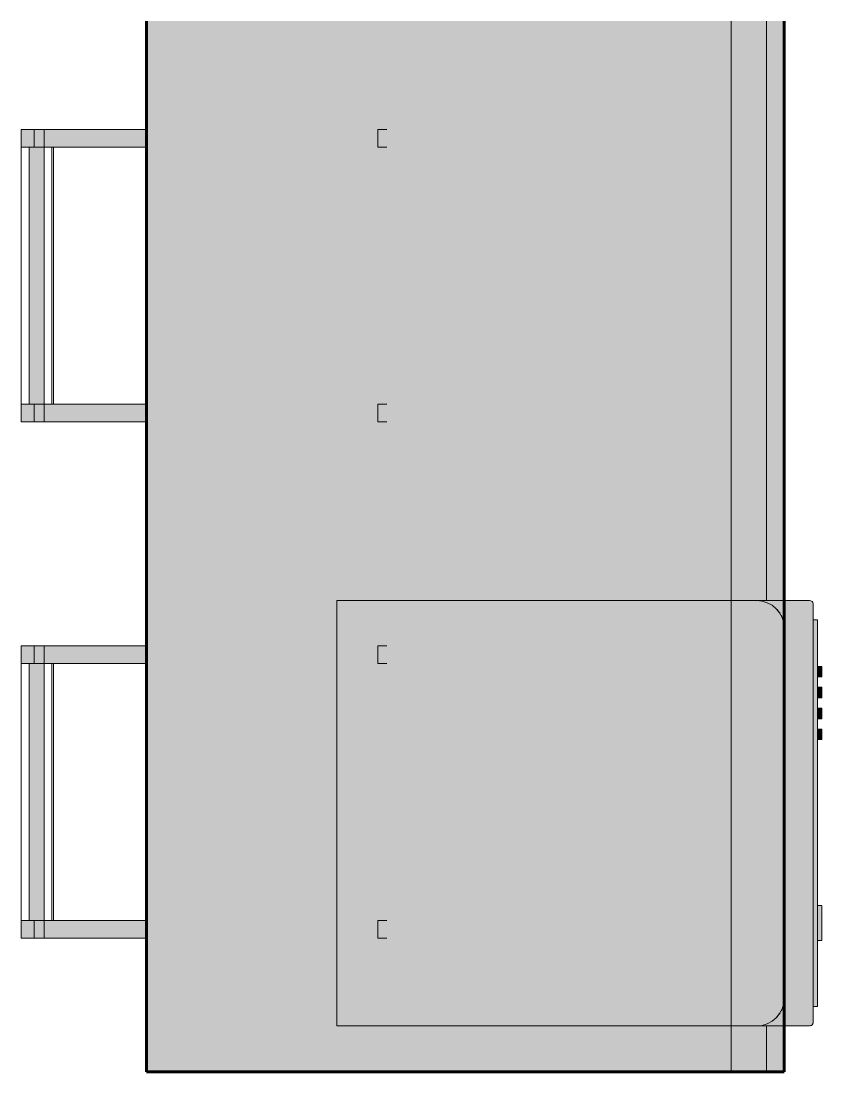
# Model space of a CAD drawing. Header units: inches. Extents: x -4061 to -1937, y 9836 to 11171.
# Drawn here: x -3622 to -3576.8, y 11014.6 to 11073.9 of the extents above; entities that cross this region are included whole.
import ezdxf

# ---------------------------------------------------------------- set-up
doc = ezdxf.new("R2010")
doc.units = ezdxf.units.IN
doc.header["$MEASUREMENT"] = 0
for name, color, linetype, lineweight in [('0-1', 7, 'Continuous', 5), ('0-2', 250, 'Continuous', 9), ('I-FURN-1', 250, 'Continuous', 9), ('I-FURN-2', 253, 'Continuous', 9), ('Q-CASE-1', 253, 'Continuous', 9), ('Q-CASE-2', 10, 'Continuous', 60), ('Q-CASE-3', 250, 'Continuous', 9), ('Q-SPCQ-1', 250, 'Continuous', 9), ('Q-SPCQ-2', 55, 'Continuous', 9)]:
    doc.layers.add(name, color=color, linetype=linetype, lineweight=lineweight)

# ---------------------------------------------------------------- blocks, each defined once
blk = doc.blocks.new('OD_CW_Base Cabinet - OD_CW_Base Cabinet-1862371-ENLARGED RCP - 2ND FLOOR PLAN - WEST')
at = {"layer": 'Q-CASE-1'}
h = blk.add_hatch(color=256, dxfattribs=at)
h.paths.add_polyline_path([(0.738, 10.942), (0.738, -9), (60.029, -9), (60.029, 24), (0.738, 24)], flags=0)
h.paths.add_polyline_path([(8.286, 10.939), (8.286, 10.942), (9.286, 10.939), (9.286, 10.44), (8.286, 10.44)], flags=0)
h.paths.add_polyline_path([(23.786, 10.942), (24.786, 10.939), (24.786, 10.44), (23.786, 10.44), (23.786, 10.939)], flags=0)
h.paths.add_polyline_path([(37.408, 10.44), (37.408, 10.942), (38.408, 10.939), (38.408, 10.44)], flags=0)
h.paths.add_polyline_path([(52.908, 10.942), (53.908, 10.939), (53.908, 10.44), (52.908, 10.44), (52.908, 10.939)], flags=0)
h = blk.add_hatch(color=256, dxfattribs=at)
h.paths.add_polyline_path([(0.738, -11), (3.338, -11), (3.338, -9), (0.738, -9), (0.738, -10.425)], flags=0)
h.paths.add_polyline_path([(27.338, -10.425), (27.338, -11), (60.029, -11), (60.029, -9), (27.338, -9)], flags=0)
h = blk.add_hatch(color=256, dxfattribs=at)
h.paths.add_polyline_path([(0.738, -12), (3.338, -12), (3.338, -11), (0.738, -11), (0.738, -11.946)], flags=0)
h.paths.add_polyline_path([(27.338, -11.803), (27.338, -12), (60.029, -12), (60.029, -11), (27.338, -11), (27.338, -11.213)], flags=0)
at = {"layer": 'Q-CASE-2'}
for p, q in [((60.029, 24), (0.738, 24)), ((0.738, 24), (0.738, -12)), ((0.738, -12), (60.029, -12))]:
    blk.add_line(p, q, dxfattribs=at)
at = {"layer": 'Q-CASE-3'}
for p, q in [((0.738, 24), (0.738, -9)), ((0.738, 24), (60.029, 24)), ((0.738, -9), (0.738, -11)), ((0.738, -9), (60.029, -9)), ((0.738, -11), (0.738, -12)), ((0.738, -11), (3.338, -11)), ((0.738, -11), (3.338, -11)), ((27.338, -11), (60.029, -11)), ((27.338, -11), (60.029, -11)), ((0.738, -12), (3.338, -12)), ((27.338, -12), (60.029, -12))]:
    blk.add_line(p, q, dxfattribs=at)
blk = doc.blocks.new('Dishwasher_15404 - 34_ counter-547918-ENLARGED RCP - 2ND FLOOR PLAN - WEST')
at = {"layer": 'Q-SPCQ-2'}
for points in [[(22.25, 0), (23.675, 0), (24.083, 0.054), (24.463, 0.211), (24.833, 0.519), (25.039, 0.787), (25.196, 1.167), (25.25, 1.575), (25.25, 22.425), (25.167, 22.905), (24.982, 23.287), (24.74, 23.576), (24.424, 23.805), (24.049, 23.951), (23.675, 24), (22.25, 24), (22.25, 0.315)], [(25.25, 0), (26.729, 0.007), (26.817, 0.058), (26.875, 0.197), (26.853, 23.856), (26.817, 23.942), (26.678, 24), (25.25, 24), (25.25, 0.315)], [(27.125, 21.391), (27.125, 22.907), (26.875, 22.907), (26.875, 21.391)], [(26.875, 20.186), (27.125, 20.186), (27.125, 21.391), (26.875, 21.391), (26.875, 20.222)], [(27.125, 3.814), (27.125, 20.186), (26.875, 20.186), (26.875, 3.814)], [(27.375, 19.693), (27.375, 20.284), (27.125, 20.284), (27.125, 19.693)], [(27.375, 18.512), (27.375, 19.103), (27.125, 19.103), (27.125, 18.512)], [(27.375, 17.331), (27.375, 17.922), (27.125, 17.922), (27.125, 17.331)], [(27.375, 16.15), (27.375, 16.741), (27.125, 16.741), (27.125, 16.15)], [(27.375, 5.808), (27.375, 6.793), (27.125, 6.793), (27.125, 5.808)], [(27.125, 4.824), (27.375, 4.824), (27.375, 5.808), (27.125, 5.808), (27.125, 4.858)], [(26.875, 2.609), (27.125, 2.609), (27.125, 3.814), (26.875, 3.814), (26.875, 2.63)], [(27.125, 1.093), (27.125, 2.609), (26.875, 2.609), (26.875, 1.093)]]:
    blk.add_hatch(color=256, dxfattribs=at).paths.add_polyline_path(points, flags=0)
h = blk.add_hatch(color=256, dxfattribs=at)
h.paths.add_polyline_path([(25.043, 0), (25.25, 0), (25.25, 1.575), (25.196, 1.167), (24.962, 0.667), (24.74, 0.424), (24.463, 0.211), (24.083, 0.054), (23.675, 0), (24.463, 0)], flags=0)
h.paths.add_polyline_path([(25.25, 22.425), (25.25, 24), (23.675, 24), (24.083, 23.946), (24.463, 23.789), (24.833, 23.481), (25.039, 23.213), (25.217, 22.746)], flags=0)
h = blk.add_hatch(color=256, dxfattribs=at)
h.paths.add_polyline_path([(25.065, 0.851), (25.12, 0.947), (25.085, 0.898)], flags=0)
h.paths.add_polyline_path([(25.201, 1.205), (25.217, 1.254), (25.205, 1.233)], flags=0)
h.paths.add_polyline_path([(25.004, 23.258), (24.962, 23.333), (24.982, 23.287)], flags=0)
at = {"layer": 'Q-SPCQ-1'}
for p, q in [((0, 24), (23.675, 24)), ((0, 0), (0, 24)), ((23.675, 24), (25.25, 24)), ((25.25, 24), (26.678, 24)), ((25.25, 24), (25.25, 22.425)), ((26.875, 23.803), (26.875, 0.197)), ((26.875, 22.907), (27.125, 22.907)), ((27.125, 21.391), (27.125, 22.907)), ((25.25, 22.425), (25.25, 1.575)), ((27.125, 20.186), (27.125, 21.391)), ((27.125, 20.284), (27.375, 20.284)), ((27.125, 3.814), (27.125, 20.186)), ((27.375, 19.693), (27.375, 20.284)), ((27.125, 19.693), (27.375, 19.693)), ((27.125, 19.103), (27.375, 19.103)), ((27.375, 18.512), (27.375, 19.103)), ((27.125, 18.512), (27.375, 18.512)), ((27.125, 17.922), (27.375, 17.922)), ((27.375, 17.331), (27.375, 17.922)), ((27.125, 17.331), (27.375, 17.331)), ((27.125, 16.741), (27.375, 16.741)), ((27.375, 16.15), (27.375, 16.741)), ((27.125, 16.15), (27.375, 16.15)), ((27.375, 6.793), (27.125, 6.793)), ((27.375, 5.808), (27.375, 6.793)), ((27.375, 4.824), (27.375, 5.808)), ((27.125, 4.824), (27.375, 4.824)), ((27.125, 2.609), (27.125, 3.814)), ((27.125, 1.093), (27.125, 2.609)), ((25.25, 1.575), (25.25, 0)), ((26.875, 1.093), (27.125, 1.093)), ((23.675, 0), (0, 0)), ((25.25, 0), (23.675, 0)), ((26.678, 0), (25.25, 0))]:
    blk.add_line(p, q, dxfattribs=at)
for centre, radius, start, end in [((23.675, 22.425), 1.575, 360, 90), ((26.678, 23.803), 0.197, 360, 90), ((23.675, 22.425), 1.575, 32.07702, 42.33591), ((23.675, 22.425), 1.575, 17.81823, 27.52661), ((23.675, 22.425), 1.575, 360, 13.64245), ((23.675, 1.575), 1.575, 270, 360), ((23.675, 1.575), 1.575, 346.35755, 360), ((23.675, 1.575), 1.575, 317.66409, 327.92298), ((23.675, 1.575), 1.575, 332.47339, 342.18177), ((26.678, 0.197), 0.197, 270, 360), ((26.678, 0.197), 0.197, 285, 345)]:
    blk.add_arc(centre, radius, start, end, dxfattribs=at)
blk = doc.blocks.new('Bar_Stool_6722_1_ - Bar_Stool_6722_1_-1229311-ENLARGED RCP - 2ND FLOOR PLAN - WEST')
at = {"layer": 'I-FURN-2'}
for points in [[(1, 20.634), (0, 20.634), (0, 20.135), (1, 20.135)], [(16.5, 20.634), (15.5, 20.634), (15.5, 20.135), (16.5, 20.135)], [(1, 1.299), (1, 7.074), (0, 7.074), (0, 1.299)], [(16.5, 7.074), (15.5, 7.074), (15.5, 1.299), (16.5, 1.299), (16.5, 1.827)], [(1, 1.299), (0, 1.299), (0, 0.75), (1, 0.754), (1, 0.941)], [(15.5, 0.75), (15.5, 1.305), (1, 1.299), (1, 0.46), (15.5, 0.46)], [(16.5, 0.754), (16.5, 1.299), (15.5, 1.299), (15.5, 0.75), (16.5, 0.75)], [(1, 0), (1, 0.75), (0, 0.75), (0, 0)], [(16.5, 0.46), (16.5, 0.75), (15.5, 0.75), (15.5, 0), (16.5, 0)]]:
    blk.add_hatch(color=256, dxfattribs=at).paths.add_polyline_path(points, flags=0)
at = {"layer": 'I-FURN-1'}
for p, q in [((0, 20.634), (0, 20.135)), ((1, 20.135), (1, 20.634)), ((15.5, 20.634), (15.5, 20.135)), ((16.5, 20.135), (16.5, 20.634)), ((0, 20.135), (1, 20.135)), ((15.5, 20.135), (16.5, 20.135)), ((0, 7.074), (0, 1.299)), ((1, 1.299), (1, 7.074)), ((15.5, 7.074), (15.5, 1.299)), ((16.5, 1.299), (16.5, 7.074)), ((1, 1.827), (15.5, 1.827)), ((0, 1.299), (1, 1.299)), ((0, 1.299), (0, 0.75)), ((1, 1.73), (15.5, 1.73)), ((15.5, 1.305), (1, 1.305)), ((1, 0.75), (1, 1.299)), ((15.5, 1.299), (16.5, 1.299)), ((15.5, 1.299), (15.5, 0.75)), ((16.5, 0.75), (16.5, 1.299)), ((0, 0.75), (0, 0)), ((0, 0.75), (1, 0.75)), ((1, 0), (1, 0.75)), ((15.5, 0.75), (15.5, 0)), ((15.5, 0.75), (16.5, 0.75)), ((16.5, 0), (16.5, 0.75)), ((1, 0.46), (15.5, 0.46)), ((16.5, 0), (15.5, 0)), ((1, 0), (0, 0)), ((1, 0), (15.5, 0))]:
    blk.add_line(p, q, dxfattribs=at)
blk = doc.blocks.new('CTR - 1st Phase - Unit Layouts_rvt-1-ENLARGED RCP - 2ND FLOOR PLAN - WEST')
at = {"layer": '0-2'}
for name, p, rotation in [('OD_CW_Base Cabinet - OD_CW_Base Cabinet-1862371-ENLARGED RCP - 2ND FLOOR PLAN - WEST', (-3590.974, 11013.852), 90.00000000000458), ('Bar_Stool_6722_1_ - Bar_Stool_6722_1_-1229311-ENLARGED RCP - 2ND FLOOR PLAN - WEST', (-3622.048, 11067.759), 270.0000000000971), ('Bar_Stool_6722_1_ - Bar_Stool_6722_1_-1229311-ENLARGED RCP - 2ND FLOOR PLAN - WEST', (-3622.048, 11038.638), 270.0000000000971)]:
    blk.add_blockref(name, p, dxfattribs=dict(at, rotation=rotation))
blk.add_blockref('Dishwasher_15404 - 34_ counter-547918-ENLARGED RCP - 2ND FLOOR PLAN - WEST', (-3604.224, 11017.189), dxfattribs=at)

msp = doc.modelspace()

# ---------------------------------------------------------------- block references
at = {"layer": '0-1'}
msp.add_blockref('CTR - 1st Phase - Unit Layouts_rvt-1-ENLARGED RCP - 2ND FLOOR PLAN - WEST', (0, 0), dxfattribs=at)

doc.saveas('drawing.dxf')
